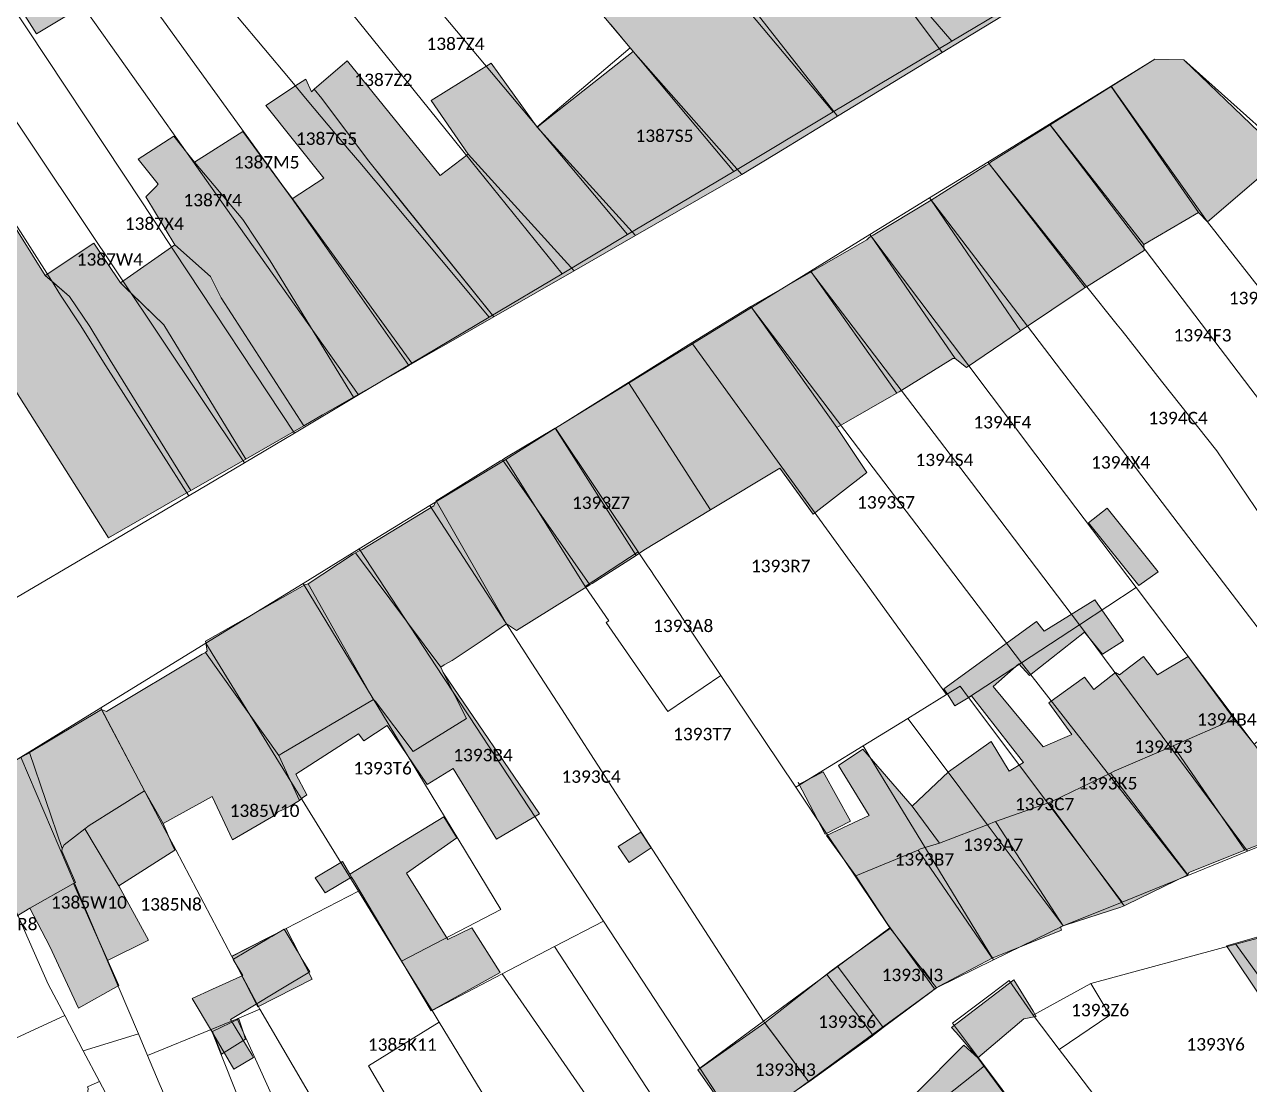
# Model space of a CAD drawing. Header units: metres. Extents: x 113120 to 240396, y 120329 to 242116.
# Drawn here: x 116539.4 to 116618.3, y 121769 to 121837.3 of the extents above; entities that cross this region are included whole.
import ezdxf

# ---------------------------------------------------------------- set-up
doc = ezdxf.new("R2010")
doc.units = ezdxf.units.M
doc.header["$LTSCALE"] = 3
for name, color, linetype, lineweight in [('Bpn_CaPa', 78, 'Continuous', 0), ('Bpn_ReBu', 4, 'Continuous', 0), ('Bpt_CaNu', 7, 'Continuous', 0), ('Hachure bâtiment', 11, 'Continuous', 0)]:
    doc.layers.add(name, color=color, linetype=linetype, lineweight=lineweight)
doc.styles.add('Legend', font='')
doc.styles.get('Legend').set_extended_font_data('Calibri')

msp = doc.modelspace()

# ---------------------------------------------------------------- hatches: boundary and pattern name
at = {"layer": 'Hachure bâtiment'}
h = msp.add_hatch(color=256, dxfattribs=at)
h.dxf.hatch_style = 1
h.paths.add_polyline_path([(116572.573, 121847.957), (116575.656, 121844.306), (116577.273, 121842.392), (116578.153, 121843.136), (116579.13, 121843.962), (116574.431, 121849.525)], flags=16)
h.paths.add_polyline_path([(116588.35, 121829.275), (116585.619, 121827.612), (116578.608, 121835.532), (116577.161, 121837.302), (116576.297, 121838.36), (116575.599, 121839.215), (116574.747, 121840.257), (116574.315, 121840.786), (116572.4, 121843.131), (116561.106, 121856.954), (116561.616, 121857.423), (116563.283, 121858.958), (116564.563, 121860.448), (116564.888, 121860.826), (116566.172, 121862.321), (116569.988, 121857.163), (116573.491, 121852.755), (116575.017, 121851.42), (116576.325, 121850.047), (116579.528, 121846.684), (116580.787, 121845.362), (116580.932, 121845.21), (116582.671, 121842.996), (116591.779, 121831.364), (116590.451, 121830.555)])
h = msp.add_hatch(color=256, dxfattribs=at)
h.dxf.hatch_style = 1
h.paths.add_polyline_path([(116589.233, 121847.935), (116598.532, 121835.478), (116591.779, 121831.364), (116582.671, 121842.996), (116580.932, 121845.21), (116580.502, 121845.662), (116575.017, 121851.42), (116573.854, 121852.437), (116573.491, 121852.755), (116573.547, 121852.799), (116580.282, 121857.971), (116581.83, 121857.443), (116582.038, 121857.574), (116583.432, 121858.448), (116584.959, 121856.378), (116590.872, 121848.361)])
h.paths.add_polyline_path([(116572.573, 121847.957), (116575.656, 121844.306), (116577.273, 121842.392), (116578.153, 121843.136), (116579.13, 121843.962), (116574.431, 121849.525)], flags=16)
h = msp.add_hatch(color=256, dxfattribs=at)
h.dxf.hatch_style = 1
h.paths.add_polyline_path([(116600.705, 121848.818), (116601.545, 121849.318), (116607.17, 121843.102), (116607.173, 121840.741), (116599.803, 121836.252), (116598.532, 121835.478), (116598.53, 121835.482), (116589.572, 121847.482), (116589.456, 121847.636), (116589.233, 121847.935), (116590.872, 121848.361), (116597.713, 121852.99)])
h = msp.add_hatch(color=256, dxfattribs=at)
h.dxf.hatch_style = 1
h.paths.add_polyline_path([(116542.089, 121841.695), (116543.916, 121838.968), (116540.149, 121836.673), (116538.304, 121839.612), (116540.143, 121840.721)])
h = msp.add_hatch(color=256, dxfattribs=at)
h.dxf.hatch_style = 1
h.paths.add_polyline_path([(116531.754, 121835.007), (116533.728, 121832.238), (116536.39, 121827.992), (116540.713, 121821.096), (116541.26, 121820.623), (116542.27, 121819.75), (116543.59, 121817.811), (116544.898, 121815.655), (116550.101, 121807.246), (116550.103, 121807.243), (116544.794, 121804.198), (116526.999, 121832.325)])
h = msp.add_hatch(color=256, dxfattribs=at)
h.dxf.hatch_style = 1
h.paths.add_polyline_path([(116585.619, 121827.612), (116578.768, 121823.683), (116572.416, 121830.672), (116578.608, 121835.532)])
h = msp.add_hatch(color=256, dxfattribs=at)
h.dxf.hatch_style = 1
h.paths.add_polyline_path([(116614.108, 121834.999), (116620.574, 121828.801), (116615.629, 121824.571), (116615.055, 121825.157), (116609.438, 121833.286), (116612.252, 121835.047)])
h = msp.add_hatch(color=256, dxfattribs=at)
h.dxf.hatch_style = 1
h.paths.add_polyline_path([(116560.188, 121834.928), (116566.163, 121827.55), (116567.975, 121828.932), (116574.803, 121821.409), (116572.299, 121819.973), (116569.639, 121818.447), (116563.776, 121825.73), (116561.489, 121828.571), (116558.996, 121831.914), (116558.544, 121832.52), (116558.056, 121833.103), (116560.185, 121834.932)])
h = msp.add_hatch(color=256, dxfattribs=at)
h.dxf.hatch_style = 1
h.paths.add_polyline_path([(116574.803, 121821.409), (116567.975, 121828.932), (116565.588, 121832.381), (116569.45, 121834.783), (116572.416, 121830.672), (116578.767, 121823.682)])
h = msp.add_hatch(color=256, dxfattribs=at)
h.dxf.hatch_style = 1
h.paths.add_polyline_path([(116565.413, 121816.023), (116564.148, 121815.298), (116556.638, 121826.034), (116558.673, 121827.374), (116554.924, 121832.06), (116557.044, 121833.46), (116557.504, 121833.763), (116557.869, 121832.943), (116558.056, 121833.103), (116558.544, 121832.52), (116561.161, 121829.011), (116561.489, 121828.571), (116569.639, 121818.447), (116567.018, 121816.944)])
h = msp.add_hatch(color=256, dxfattribs=at)
h.dxf.hatch_style = 1
h.paths.add_polyline_path([(116615.055, 121825.157), (116611.541, 121823.1), (116605.489, 121830.814), (116609.438, 121833.286)])
h = msp.add_hatch(color=256, dxfattribs=at)
h.dxf.hatch_style = 1
h.paths.add_polyline_path([(116564.148, 121815.298), (116563.756, 121815.073), (116560.579, 121813.251), (116555.205, 121822.04), (116553.459, 121824.718), (116550.333, 121828.409), (116553.456, 121830.392), (116556.638, 121826.034)])
h = msp.add_hatch(color=256, dxfattribs=at)
h.dxf.hatch_style = 1
h.paths.add_polyline_path([(116611.541, 121823.1), (116611.563, 121822.715), (116608.005, 121820.474), (116607.756, 121820.33), (116601.561, 121828.294), (116601.656, 121828.416), (116605.489, 121830.814)])
h = msp.add_hatch(color=256, dxfattribs=at)
h.dxf.hatch_style = 1
h.paths.add_polyline_path([(116557.382, 121811.418), (116552.045, 121819.655), (116551.359, 121821.036), (116549.066, 121823.071), (116547.198, 121826.172), (116547.775, 121826.761), (116547.833, 121826.821), (116547.997, 121826.988), (116546.694, 121828.599), (116548.996, 121830.077), (116549.907, 121828.94), (116550.333, 121828.409), (116553.459, 121824.718), (116555.205, 121822.04), (116560.579, 121813.251), (116559.574, 121812.674), (116558.591, 121812.111)])
h = msp.add_hatch(color=256, dxfattribs=at)
h.dxf.hatch_style = 1
h.paths.add_polyline_path([(116607.756, 121820.33), (116607.631, 121820.246), (116603.593, 121817.543), (116597.815, 121825.968), (116601.352, 121828.194), (116601.561, 121828.294)])
h = msp.add_hatch(color=256, dxfattribs=at)
h.dxf.hatch_style = 1
h.paths.add_polyline_path([(116603.593, 121817.543), (116600.097, 121815.179), (116599.369, 121815.756), (116593.947, 121823.629), (116594.076, 121823.707), (116597.815, 121825.968)])
h = msp.add_hatch(color=256, dxfattribs=at)
h.dxf.hatch_style = 1
h.paths.add_polyline_path([(116553.644, 121809.273), (116550.103, 121807.243), (116544.898, 121815.655), (116543.59, 121817.811), (116542.27, 121819.75), (116540.713, 121821.096), (116543.852, 121823.196), (116545.574, 121820.623), (116545.849, 121820.357), (116548.368, 121817.912)])
h = msp.add_hatch(color=256, dxfattribs=at)
h.dxf.hatch_style = 1
h.paths.add_polyline_path([(116599.369, 121815.756), (116599.215, 121815.747), (116595.757, 121813.608), (116595.611, 121813.52), (116590.092, 121821.333), (116593.682, 121823.393), (116593.8, 121823.526), (116593.947, 121823.629)])
h = msp.add_hatch(color=256, dxfattribs=at)
h.dxf.hatch_style = 1
h.paths.add_polyline_path([(116549.066, 121823.071), (116551.359, 121821.036), (116552.045, 121819.655), (116557.382, 121811.418), (116553.644, 121809.273), (116548.368, 121817.912), (116545.574, 121820.623)])
h = msp.add_hatch(color=256, dxfattribs=at)
h.dxf.hatch_style = 1
h.paths.add_polyline_path([(116595.611, 121813.52), (116595.414, 121813.406), (116595.263, 121813.32), (116592.343, 121811.643), (116591.745, 121811.299), (116586.202, 121819.1), (116590.092, 121821.333)])
h = msp.add_hatch(color=256, dxfattribs=at)
h.dxf.hatch_style = 1
h.paths.add_polyline_path([(116591.745, 121811.299), (116593.686, 121808.395), (116590.208, 121805.722), (116588.069, 121808.693), (116583.602, 121806.007), (116578.312, 121814.208), (116582.172, 121816.628), (116586.202, 121819.1)])
h = msp.add_hatch(color=256, dxfattribs=at)
h.dxf.hatch_style = 1
h.paths.add_polyline_path([(116583.602, 121806.007), (116579.295, 121803.397), (116578.817, 121803.053), (116573.595, 121811.266), (116573.894, 121811.438), (116578.312, 121814.208)])
h = msp.add_hatch(color=256, dxfattribs=at)
h.dxf.hatch_style = 1
h.paths.add_polyline_path([(116578.817, 121803.053), (116575.969, 121801.255), (116575.823, 121801.163), (116570.193, 121809.229), (116570.347, 121809.323), (116573.595, 121811.266)])
h = msp.add_hatch(color=256, dxfattribs=at)
h.dxf.hatch_style = 1
h.paths.add_polyline_path([(116575.823, 121801.163), (116575.65, 121801.055), (116571.094, 121798.212), (116570.452, 121798.639), (116565.906, 121806.575), (116570.065, 121809.15), (116570.193, 121809.229)])
h = msp.add_hatch(color=256, dxfattribs=at)
h.dxf.hatch_style = 1
h.paths.add_polyline_path([(116570.452, 121798.639), (116569.017, 121797.668), (116566.956, 121796.275), (116566.43, 121796.013), (116566.208, 121795.845), (116560.706, 121803.224), (116560.874, 121803.308), (116561.141, 121803.441), (116565.77, 121806.257), (116565.906, 121806.575)])
h = msp.add_hatch(color=256, dxfattribs=at)
h.dxf.hatch_style = 1
h.paths.add_polyline_path([(116612.45, 121802.001), (116611.217, 121801.118), (116607.958, 121805.151), (116609.167, 121806.101)])
h = msp.add_hatch(color=256, dxfattribs=at)
h.dxf.hatch_style = 1
h.paths.add_polyline_path([(116566.208, 121795.845), (116566.374, 121795.514), (116567.864, 121792.538), (116564.432, 121790.409), (116561.995, 121793.652), (116561.884, 121793.781), (116561.747, 121793.987), (116557.668, 121801.221), (116560.564, 121803.145), (116560.706, 121803.224)])
h = msp.add_hatch(color=256, dxfattribs=at)
h.dxf.hatch_style = 1
h.paths.add_polyline_path([(116561.747, 121793.987), (116561.884, 121793.781), (116555.969, 121790.293), (116555.763, 121790.17), (116551.045, 121796.809), (116551.162, 121796.918), (116551.05, 121797.53), (116557.445, 121801.152), (116557.668, 121801.221)])
h = msp.add_hatch(color=256, dxfattribs=at)
h.dxf.hatch_style = 1
h.paths.add_polyline_path([(116610.217, 121797.551), (116608.867, 121796.684), (116607.717, 121798.118), (116604.168, 121795.309), (116603.467, 121796.068), (116601.817, 121794.618), (116605.05, 121790.718), (116606.9, 121791.518), (116605.418, 121793.566), (116607.717, 121795.201), (116608.317, 121794.418), (116609.713, 121795.522), (116609.967, 121795.351), (116611.517, 121796.551), (116612.417, 121795.368), (116614.4, 121796.551), (116617.356, 121792.504), (116613.421, 121790.794), (116609.63, 121789.147), (116609.384, 121789.031), (116605.645, 121787.227), (116605.394, 121787.112), (116601.969, 121785.904), (116601.809, 121785.84), (116601.598, 121785.76), (116598.353, 121784.52), (116596.6, 121786.901), (116598.95, 121789.118), (116601.7, 121791.068), (116602.85, 121789.151), (116603.767, 121789.701), (116600.417, 121794.001), (116599.35, 121793.368), (116598.871, 121794.121), (116598.65, 121794.468), (116602.57, 121797.314), (116604.617, 121798.801), (116605.117, 121798.168), (116608.367, 121800.201)])
h = msp.add_hatch(color=256, dxfattribs=at)
h.dxf.hatch_style = 1
h.paths.add_polyline_path([(116555.763, 121790.17), (116557.102, 121787.251), (116556.499, 121786.903), (116555.694, 121786.508), (116555.549, 121786.345), (116552.784, 121784.718), (116551.479, 121787.509), (116548.321, 121785.777), (116547.95, 121786.425), (116547.12, 121787.873), (116544.349, 121793.126), (116544.666, 121792.99), (116550.839, 121796.687), (116551.045, 121796.809)])
h = msp.add_hatch(color=256, dxfattribs=at)
h.dxf.hatch_style = 1
h.paths.add_polyline_path([(116572.567, 121786.401), (116569.8, 121784.768), (116567, 121789.318), (116565.341, 121788.294), (116562.75, 121792.101), (116561.25, 121791.101), (116560.917, 121791.551), (116556.867, 121788.968), (116557.567, 121787.618), (116557.297, 121787.438), (116557.102, 121787.251), (116555.763, 121790.17), (116555.969, 121790.293), (116561.884, 121793.781), (116561.995, 121793.652), (116564.432, 121790.409), (116567.864, 121792.538), (116566.374, 121795.514)])
h = msp.add_hatch(color=256, dxfattribs=at)
h.dxf.hatch_style = 1
h.paths.add_polyline_path([(116547.12, 121787.873), (116543.538, 121785.658), (116543.262, 121785.436), (116541.926, 121784.397), (116541.814, 121784.164), (116539.703, 121790.345), (116544.349, 121793.126)])
h = msp.add_hatch(color=256, dxfattribs=at)
h.dxf.hatch_style = 1
h.paths.add_polyline_path([(116618.655, 121790.892), (116622.214, 121786.182), (116622.476, 121785.746), (116618.053, 121784.063), (116613.421, 121790.794), (116617.356, 121792.504)])
h = msp.add_hatch(color=256, dxfattribs=at)
h.dxf.hatch_style = 1
h.paths.add_polyline_path([(116618.053, 121784.063), (116614.428, 121782.619), (116614.36, 121782.46), (116609.384, 121789.031), (116609.63, 121789.147), (116613.421, 121790.794)])
h = msp.add_hatch(color=256, dxfattribs=at)
h.dxf.hatch_style = 1
h.paths.add_polyline_path([(116541.814, 121784.164), (116541.778, 121784.011), (116542.667, 121781.975), (116542.533, 121781.9), (116539.722, 121780.315), (116538.837, 121779.776), (116535.581, 121787.579), (116535.827, 121788.155), (116539.494, 121790.22), (116539.703, 121790.345)])
h = msp.add_hatch(color=256, dxfattribs=at)
h.dxf.hatch_style = 1
h.paths.add_polyline_path([(116596.6, 121786.901), (116598.353, 121784.52), (116597.126, 121784.146), (116596.988, 121784.061), (116592.968, 121782.396), (116591.082, 121785.015), (116593.825, 121786.298), (116591.856, 121789.51), (116593.427, 121790.577)])
h = msp.add_hatch(color=256, dxfattribs=at)
h.dxf.hatch_style = 1
h.paths.add_polyline_path([(116592.617, 121785.918), (116591, 121785.094), (116589.252, 121788.411), (116589.317, 121788.318), (116590.867, 121789.118)])
h = msp.add_hatch(color=256, dxfattribs=at)
h.dxf.hatch_style = 1
h.paths.add_polyline_path([(116614.36, 121782.46), (116610.439, 121780.55), (116610.265, 121780.465), (116605.394, 121787.112), (116605.645, 121787.227), (116609.384, 121789.031)])
h = msp.add_hatch(color=256, dxfattribs=at)
h.dxf.hatch_style = 1
h.paths.add_polyline_path([(116547.95, 121786.425), (116548.321, 121785.777), (116548.87, 121784.469), (116549.067, 121784.051), (116545.467, 121781.751), (116543.262, 121785.436), (116543.538, 121785.658), (116547.12, 121787.873)])
h = msp.add_hatch(color=256, dxfattribs=at)
h.dxf.hatch_style = 1
h.paths.add_polyline_path([(116610.265, 121780.465), (116610.053, 121780.395), (116606.473, 121779.22), (116606.33, 121779.173), (116602.054, 121785.777), (116601.969, 121785.904), (116605.394, 121787.112)])
h = msp.add_hatch(color=256, dxfattribs=at)
h.dxf.hatch_style = 1
h.paths.add_polyline_path([(116567.25, 121784.851), (116564, 121782.568), (116566.667, 121778.301), (116568.217, 121779.051), (116570.05, 121776.168), (116565.6, 121773.701), (116560.582, 121782.125), (116560.467, 121782.318), (116560.352, 121782.502), (116566.417, 121786.201)])
h = msp.add_hatch(color=256, dxfattribs=at)
h.dxf.hatch_style = 1
h.paths.add_polyline_path([(116543.262, 121785.436), (116545.467, 121781.751), (116547.368, 121778.264), (116544.738, 121776.945), (116542.533, 121781.9), (116542.667, 121781.975), (116541.778, 121784.011), (116541.814, 121784.164), (116541.926, 121784.397)])
h = msp.add_hatch(color=256, dxfattribs=at)
h.dxf.hatch_style = 1
h.paths.add_polyline_path([(116602.054, 121785.777), (116606.33, 121779.173), (116606.161, 121779.118), (116606.22, 121778.902), (116601.766, 121777.101), (116596.988, 121784.061), (116597.126, 121784.146), (116598.353, 121784.52), (116601.598, 121785.76), (116601.809, 121785.84), (116601.969, 121785.904)])
h = msp.add_hatch(color=256, dxfattribs=at)
h.dxf.hatch_style = 1
h.paths.add_polyline_path([(116579.767, 121784.201), (116578.35, 121783.268), (116577.65, 121784.301), (116579.1, 121785.218)])
h = msp.add_hatch(color=256, dxfattribs=at)
h.dxf.hatch_style = 1
h.paths.add_polyline_path([(116601.766, 121777.101), (116598.347, 121775.286), (116598.195, 121775.206), (116598.049, 121775.12), (116595.206, 121779.026), (116595.04, 121779.268), (116592.968, 121782.396), (116596.988, 121784.061)])
h = msp.add_hatch(color=256, dxfattribs=at)
h.dxf.hatch_style = 1
h.paths.add_polyline_path([(116560.352, 121782.502), (116560.467, 121782.318), (116558.767, 121781.301), (116558.108, 121782.285), (116559.867, 121783.318)])
h = msp.add_hatch(color=256, dxfattribs=at)
h.dxf.hatch_style = 1
h.paths.add_polyline_path([(116545.458, 121775.327), (116542.85, 121773.868), (116541.017, 121777.851), (116539.722, 121780.315), (116542.533, 121781.9)])
h = msp.add_hatch(color=256, dxfattribs=at)
h.dxf.hatch_style = 1
h.paths.add_polyline_path([(116551.425, 121772.408), (116550.185, 121774.503), (116551.496, 121775.099), (116553.447, 121775.986), (116552.831, 121777.013), (116552.858, 121777.029), (116554.434, 121777.974), (116555.127, 121778.39), (116555.314, 121778.502), (116556.106, 121778.977), (116556.946, 121777.576), (116557.217, 121777.124), (116557.765, 121776.21), (116556.013, 121775.159), (116554.49, 121774.246), (116554.421, 121774.205), (116552.664, 121773.151), (116554.051, 121770.837), (116554.132, 121770.699), (116552.88, 121769.949)])
h = msp.add_hatch(color=256, dxfattribs=at)
h.dxf.hatch_style = 1
h.paths.add_polyline_path([(116557.917, 121775.751), (116554.417, 121773.951), (116552.75, 121777.218), (116556.25, 121779.018)])
h = msp.add_hatch(color=256, dxfattribs=at)
h.dxf.hatch_style = 1
h.paths.add_polyline_path([(116598.049, 121775.12), (116597.911, 121775.002), (116594.726, 121772.635), (116591.786, 121776.588), (116595.206, 121779.026)])
h = msp.add_hatch(color=256, dxfattribs=at)
h.dxf.hatch_style = 1
h.paths.add_polyline_path([(116632.772, 121757.809), (116623.34, 121769.505), (116619.287, 121774.258), (116616.855, 121777.885), (116622.573, 121779.522), (116636.965, 121760.913), (116636.97, 121760.907)])
h.paths.add_polyline_path([(116617.417, 121764.168), (116615.567, 121762.801), (116613.259, 121765.843), (116615.317, 121767.184)], flags=16)
h = msp.add_hatch(color=256, dxfattribs=at)
h.dxf.hatch_style = 1
h.paths.add_polyline_path([(116594.726, 121772.635), (116593.945, 121772.015), (116590.086, 121769.243), (116589.928, 121769.129), (116587.095, 121772.938), (116591.385, 121776.276), (116591.786, 121776.588)])
h = msp.add_hatch(color=256, dxfattribs=at)
h.dxf.hatch_style = 1
h.paths.add_polyline_path([(116599.427, 121772.299), (116599.141, 121772.629), (116603.155, 121775.701), (116604.389, 121773.689), (116604.6, 121773.346), (116603.795, 121773.183), (116600.842, 121770.67)])
h = msp.add_hatch(color=256, dxfattribs=at)
h.dxf.hatch_style = 1
h.paths.add_polyline_path([(116553.493, 121772.283), (116553.617, 121771.868), (116552.067, 121770.918), (116551.5, 121772.367), (116553.183, 121773.185)], flags=17)
h = msp.add_hatch(color=256, dxfattribs=at)
h.dxf.hatch_style = 1
h.paths.add_polyline_path([(116589.928, 121769.129), (116589.745, 121768.997), (116585.451, 121766.029), (116585.441, 121766.022), (116585.375, 121766.192), (116582.788, 121769.908), (116587.095, 121772.938)])
h = msp.add_hatch(color=256, dxfattribs=at)
h.dxf.hatch_style = 1
h.paths.add_polyline_path([(116600.842, 121770.67), (116604.525, 121765.649), (116600.755, 121762.959), (116597.408, 121767.117), (116596.819, 121768.348), (116599.924, 121771.487)])

# ---------------------------------------------------------------- linework, layer by layer
at = {"layer": 'Bpn_CaPa'}
for points in [[(116581.632, 121856.542), (116589.475, 121863.141), (116598.053, 121853.042), (116607.05, 121842.467), (116606.667, 121840.7), (116599.154, 121836.212), (116589.378, 121847.554), (116581.632, 121856.542)], [(116585.1, 121827.817), (116578.418, 121835.775), (116574.543, 121840.388), (116570.507, 121845.195), (116562.18, 121855.11), (116560.579, 121857.017), (116566.25, 121861.767), (116570.269, 121856.975), (116573.707, 121852.875), (116576.231, 121849.866), (116581.383, 121843.721), (116582.931, 121841.875), (116591.509, 121831.645), (116585.1, 121827.817)], [(116581.632, 121856.542), (116589.378, 121847.554), (116599.154, 121836.212), (116591.509, 121831.645), (116582.931, 121841.875), (116581.383, 121843.721), (116576.231, 121849.866), (116573.707, 121852.875), (116580.648, 121857.684), (116581.632, 121856.542)], [(116578.418, 121835.775), (116572.429, 121830.679), (116569.032, 121834.729), (116557.082, 121848.976), (116555.83, 121850.469), (116562.18, 121855.11), (116570.507, 121845.195), (116574.543, 121840.388), (116578.418, 121835.775)], [(116578.252, 121823.737), (116574.029, 121821.22), (116568.179, 121828.478), (116565.495, 121831.808), (116553.132, 121847.121), (116552.326, 121848.146), (116555.83, 121850.469), (116557.082, 121848.976), (116569.032, 121834.729), (116572.429, 121830.679), (116578.252, 121823.737)], [(116547.253, 121844.782), (116552.326, 121848.146), (116553.132, 121847.121), (116565.495, 121831.808), (116568.179, 121828.478), (116574.029, 121821.22), (116569.325, 121818.417), (116560.984, 121828.381), (116560.315, 121829.18), (116557.608, 121832.413), (116556.494, 121833.744), (116551.409, 121839.818), (116547.253, 121844.782)], [(116547.253, 121844.782), (116551.409, 121839.818), (116556.494, 121833.744), (116557.608, 121832.413), (116560.315, 121829.18), (116560.984, 121828.381), (116569.325, 121818.417), (116564.342, 121815.448), (116556.709, 121825.966), (116555.975, 121826.978), (116548.327, 121837.524), (116544.424, 121842.906), (116547.253, 121844.782)], [(116560.911, 121813.401), (116552.726, 121824.946), (116547.877, 121831.787), (116541.411, 121840.908), (116544.424, 121842.906), (116548.327, 121837.524), (116555.975, 121826.978), (116556.709, 121825.966), (116564.342, 121815.448), (116560.911, 121813.401)], [(116560.911, 121813.401), (116556.779, 121810.941), (116549.028, 121822.677), (116546.973, 121825.788), (116538.333, 121838.867), (116540.003, 121839.974), (116541.411, 121840.908), (116547.877, 121831.787), (116552.726, 121824.946), (116560.911, 121813.401)], [(116556.779, 121810.941), (116553.567, 121809.027), (116548.052, 121817.266), (116545.668, 121820.827), (116534.907, 121836.902), (116536.219, 121837.655), (116538.333, 121838.867), (116546.973, 121825.788), (116549.028, 121822.677), (116556.779, 121810.941)], [(116553.567, 121809.027), (116549.973, 121806.906), (116544.623, 121815.285), (116542.966, 121817.914), (116541.707, 121819.835), (116541.111, 121820.787), (116531.917, 121835.187), (116534.907, 121836.902), (116545.668, 121820.827), (116548.052, 121817.266), (116553.567, 121809.027)], [(116578.252, 121823.737), (116572.429, 121830.679), (116578.418, 121835.775), (116585.1, 121827.817), (116578.252, 121823.737)], [(116515.593, 121825.825), (116519.496, 121828.063), (116520.315, 121828.533), (116527.147, 121832.451), (116531.917, 121835.187), (116541.111, 121820.787), (116541.707, 121819.835), (116542.966, 121817.914), (116544.623, 121815.285), (116549.973, 121806.906), (116545.281, 121804.135), (116537.383, 121799.48), (116531.448, 121806.655), (116530.628, 121807.647), (116515.593, 121825.825)], [(116635.617, 121815.8), (116629.136, 121808.684), (116628.576, 121808.069), (116625.844, 121811.551), (116622.025, 121816.419), (116615.629, 121824.57), (116609.424, 121833.306), (116612.252, 121835.046), (116614.108, 121834.998), (116624.209, 121825.982), (116627.318, 121823.208), (116635.617, 121815.8)], [(116605.451, 121830.862), (116609.424, 121833.306), (116615.629, 121824.57), (116622.025, 121816.419), (116625.844, 121811.551), (116628.576, 121808.069), (116625.433, 121804.619), (116618.438, 121813.807), (116611.625, 121822.753), (116605.451, 121830.862)], [(116605.451, 121830.862), (116611.625, 121822.753), (116618.438, 121813.807), (116625.433, 121804.619), (116622.167, 121801.033), (116616.25, 121809.8), (116612.681, 121814.294), (116610.13, 121817.542), (116609.807, 121817.913), (116607.853, 121820.374), (116601.47, 121828.412), (116605.451, 121830.862)], [(116625.258, 121797.334), (116625.933, 121796.527), (116622.781, 121794.086), (116622.397, 121793.788), (116614.788, 121803.753), (116608.991, 121811.345), (116606.228, 121814.964), (116604.032, 121817.839), (116597.721, 121826.105), (116601.47, 121828.412), (116607.853, 121820.374), (116609.807, 121817.913), (116610.13, 121817.542), (116612.681, 121814.294), (116616.25, 121809.8), (116622.167, 121801.033), (116625.258, 121797.334)], [(116597.721, 121826.105), (116604.032, 121817.839), (116606.228, 121814.964), (116608.991, 121811.345), (116614.788, 121803.753), (116622.397, 121793.788), (116618.653, 121790.889), (116617.415, 121792.529), (116611.039, 121800.981), (116606.016, 121807.639), (116600.251, 121815.282), (116593.873, 121823.737), (116597.721, 121826.105)], [(116607.384, 121798.582), (116600.417, 121807.75), (116590.054, 121821.387), (116593.873, 121823.737), (116600.251, 121815.282), (116606.016, 121807.639), (116611.039, 121800.981), (116607.384, 121798.582)], [(116603.647, 121796.131), (116596.896, 121805.019), (116594.094, 121808.707), (116586.243, 121819.042), (116590.054, 121821.387), (116600.417, 121807.75), (116607.384, 121798.582), (116603.647, 121796.131)], [(116603.647, 121796.131), (116600.241, 121793.896), (116599.695, 121794.625), (116598.816, 121794.085), (116593.261, 121801.763), (116592.601, 121802.675), (116582.448, 121816.707), (116586.243, 121819.042), (116594.094, 121808.707), (116596.896, 121805.019), (116603.647, 121796.131)], [(116596.321, 121792.555), (116593.435, 121790.784), (116591.276, 121789.46), (116589.091, 121788.119), (116586.03, 121792.692), (116584.271, 121795.319), (116583.05, 121797.142), (116580.392, 121801.114), (116580.302, 121801.247), (116579.979, 121801.729), (116579.746, 121802.078), (116579.54, 121802.386), (116578.938, 121803.285), (116573.598, 121811.262), (116582.448, 121816.707), (116592.601, 121802.675), (116593.261, 121801.763), (116598.816, 121794.085), (116596.321, 121792.555)], [(116573.598, 121811.262), (116578.938, 121803.285), (116575.527, 121801.062), (116570.404, 121809.237), (116573.598, 121811.262)], [(116565.505, 121806.282), (116570.404, 121809.237), (116575.527, 121801.062), (116577.038, 121798.836), (116576.881, 121798.734), (116580.844, 121793.001), (116584.271, 121795.319), (116586.03, 121792.692), (116589.091, 121788.119), (116589.786, 121787.08), (116591.087, 121785.137), (116595.167, 121779.042), (116591.097, 121776.037), (116587.026, 121773.031), (116576.101, 121789.911), (116573.987, 121793.177), (116572.085, 121796.116), (116570.834, 121798.049), (116565.505, 121806.282)], [(116565.505, 121806.282), (116570.834, 121798.049), (116572.085, 121796.116), (116573.987, 121793.177), (116576.101, 121789.911), (116587.026, 121773.031), (116582.921, 121770.001), (116576.697, 121779.489), (116570.144, 121789.479), (116568.059, 121792.658), (116566.355, 121795.254), (116560.957, 121803.484), (116565.505, 121806.282)], [(116563.688, 121776.905), (116570.092, 121780.245), (116562.455, 121792.821), (116561.848, 121793.82), (116557.333, 121801.254), (116560.957, 121803.484), (116566.355, 121795.254), (116568.059, 121792.658), (116570.144, 121789.479), (116576.697, 121779.489), (116573.546, 121777.845), (116570.169, 121776.084), (116565.647, 121773.726), (116563.688, 121776.905)], [(116575.527, 121801.062), (116578.938, 121803.285), (116579.54, 121802.386), (116579.746, 121802.078), (116579.979, 121801.729), (116580.302, 121801.247), (116580.392, 121801.114), (116583.05, 121797.142), (116584.271, 121795.319), (116580.844, 121793.001), (116576.881, 121798.734), (116577.038, 121798.836), (116575.527, 121801.062)], [(116563.688, 121776.905), (116560.911, 121781.414), (116555.585, 121790.062), (116551.066, 121797.398), (116557.333, 121801.254), (116561.848, 121793.82), (116562.455, 121792.821), (116570.092, 121780.245), (116563.688, 121776.905)], [(116607.384, 121798.582), (116611.039, 121800.981), (116617.415, 121792.529), (116618.653, 121790.889), (116622.536, 121785.741), (116618.213, 121783.989), (116613.265, 121790.656), (116607.384, 121798.582)], [(116603.647, 121796.131), (116607.384, 121798.582), (116613.265, 121790.656), (116618.213, 121783.989), (116614.379, 121782.435), (116609.329, 121788.88), (116603.647, 121796.131)], [(116544.294, 121793.231), (116551.066, 121797.398), (116555.585, 121790.062), (116560.911, 121781.414), (116556.25, 121779.017), (116552.743, 121777.213), (116549.122, 121784.085), (116548.28, 121785.678), (116544.294, 121793.231)], [(116600.241, 121793.896), (116603.647, 121796.131), (116609.329, 121788.88), (116614.379, 121782.435), (116610.132, 121780.713), (116605.352, 121787.085), (116600.241, 121793.896)], [(116596.321, 121792.555), (116598.816, 121794.085), (116599.695, 121794.625), (116600.241, 121793.896), (116605.352, 121787.085), (116610.132, 121780.713), (116606.33, 121779.172), (116601.442, 121785.709), (116598.917, 121789.083), (116596.321, 121792.555)], [(116553.076, 121773.193), (116551.403, 121772.505), (116547.311, 121770.82), (116546.717, 121772.217), (116545.408, 121775.299), (116542.59, 121781.931), (116539.138, 121790.058), (116544.294, 121793.231), (116548.28, 121785.678), (116549.122, 121784.085), (116552.743, 121777.213), (116554.55, 121773.8), (116553.076, 121773.193)], [(116596.321, 121792.555), (116598.917, 121789.083), (116601.442, 121785.709), (116606.33, 121779.172), (116601.844, 121776.986), (116597.461, 121784.178), (116595.504, 121787.389), (116594.085, 121789.717), (116593.435, 121790.784), (116596.321, 121792.555)], [(116601.844, 121776.986), (116598.167, 121775.194), (116595.167, 121779.042), (116591.087, 121785.137), (116589.786, 121787.08), (116589.091, 121788.119), (116591.276, 121789.46), (116593.435, 121790.784), (116594.085, 121789.717), (116595.504, 121787.389), (116597.461, 121784.178), (116601.844, 121776.986)], [(116543.165, 121771.13), (116541.967, 121773.396), (116540.9, 121775.415), (116539.375, 121778.87), (116538.939, 121779.873), (116535.441, 121787.784), (116539.138, 121790.058), (116542.59, 121781.931), (116545.408, 121775.299), (116546.717, 121772.217), (116543.165, 121771.13)], [(116541.967, 121773.396), (116536.836, 121771.037), (116530.779, 121784.914), (116535.441, 121787.784), (116538.939, 121779.873), (116539.375, 121778.87), (116540.9, 121775.415), (116541.967, 121773.396)], [(116566.105, 121772.961), (116561.555, 121770.149), (116566.55, 121761.65), (116570.276, 121757.583), (116570.222, 121757.215), (116568.386, 121747.67), (116562.174, 121748.892), (116563.626, 121758.099), (116558.183, 121767.601), (116554.55, 121773.8), (116552.743, 121777.213), (116556.25, 121779.017), (116560.911, 121781.414), (116563.688, 121776.905), (116565.647, 121773.726), (116566.105, 121772.961)], [(116585.565, 121765.971), (116589.13, 121760.511), (116593.4, 121754.017), (116594.722, 121752.01), (116595.749, 121751.808), (116594.159, 121742.599), (116588.817, 121743.65), (116590.625, 121751.646), (116585.919, 121758.866), (116584.07, 121761.702), (116573.546, 121777.845), (116576.697, 121779.489), (116582.921, 121770.001), (116585.565, 121765.971)], [(116594.039, 121772.173), (116591.097, 121776.037), (116595.167, 121779.042), (116598.167, 121775.194), (116594.039, 121772.173)], [(116632.245, 121757.573), (116624.035, 121768.909), (116620.975, 121773.134), (116617.455, 121777.993), (116622.35, 121779.317), (116624.892, 121775.934), (116628.026, 121771.762), (116636.435, 121760.568), (116632.245, 121757.573)], [(116570.169, 121776.084), (116573.546, 121777.845), (116584.07, 121761.702), (116585.919, 121758.866), (116590.625, 121751.646), (116588.817, 121743.65), (116584.14, 121744.57), (116585.808, 121753.45), (116581.38, 121759.858), (116570.169, 121776.084)], [(116606.08, 121771.211), (116609.35, 121773.417), (116608.117, 121775.467), (116617.455, 121777.993), (116620.975, 121773.134), (116624.035, 121768.909), (116620.649, 121766.488), (116617.558, 121764.278), (116615.317, 121767.183), (116611.295, 121764.358), (116607.207, 121769.73), (116606.08, 121771.211)], [(116566.105, 121772.961), (116565.647, 121773.726), (116570.169, 121776.084), (116581.38, 121759.858), (116585.808, 121753.45), (116584.14, 121744.57), (116579.111, 121745.56), (116580.655, 121753.587), (116578.316, 121756.379), (116575.445, 121759.857), (116575.368, 121759.95), (116574.895, 121760.523), (116571.621, 121764.488), (116570.31, 121766.045), (116566.105, 121772.961)], [(116594.039, 121772.173), (116589.911, 121769.152), (116587.026, 121773.031), (116591.097, 121776.037), (116594.039, 121772.173)], [(116618.224, 121747.55), (116616.423, 121749.949), (116613.098, 121754.381), (116612.599, 121755.045), (116611.297, 121756.78), (116609.144, 121759.65), (116605.615, 121764.353), (116604.595, 121765.711), (116603.612, 121767.021), (116601.262, 121770.154), (116599.2, 121772.9), (116602.85, 121775.65), (116604.4, 121773.417), (116606.08, 121771.211), (116607.207, 121769.73), (116611.295, 121764.358), (116613.36, 121761.644), (116614.146, 121760.611), (116622.02, 121750.264), (116618.224, 121747.55)], [(116606.08, 121771.211), (116604.4, 121773.417), (116608.117, 121775.467), (116609.35, 121773.417), (116606.08, 121771.211)], [(116544.208, 121769.155), (116544.064, 121769.089), (116543.438, 121768.802), (116543.483, 121768.699), (116543.409, 121768.138), (116543.323, 121768.144), (116543.108, 121766.675), (116544.265, 121766.458), (116543.394, 121763.064), (116543.342, 121762.861), (116541.201, 121753.019), (116537.234, 121753.8), (116539.053, 121763.705), (116539.789, 121763.561), (116539.885, 121764.051), (116538.548, 121767.116), (116537.08, 121770.478), (116536.836, 121771.037), (116541.967, 121773.396), (116543.165, 121771.13), (116544.208, 121769.155)], [(116553.076, 121773.193), (116554.55, 121773.8), (116558.183, 121767.601), (116563.626, 121758.099), (116562.174, 121748.892), (116558.53, 121749.609), (116559.891, 121758.45), (116556.397, 121765.905), (116553.076, 121773.193)], [(116555.289, 121750.247), (116556.889, 121758.743), (116554.371, 121765.06), (116553.712, 121766.714), (116551.403, 121772.505), (116553.076, 121773.193), (116556.397, 121765.905), (116559.891, 121758.45), (116558.53, 121749.609), (116555.289, 121750.247)], [(116566.105, 121772.961), (116570.31, 121766.045), (116571.621, 121764.488), (116574.895, 121760.523), (116575.368, 121759.95), (116575.445, 121759.857), (116578.316, 121756.379), (116580.655, 121753.587), (116579.111, 121745.56), (116575.412, 121746.287), (116568.386, 121747.67), (116570.222, 121757.215), (116570.276, 121757.583), (116566.55, 121761.65), (116561.555, 121770.149), (116566.105, 121772.961)], [(116585.565, 121765.971), (116582.921, 121770.001), (116587.026, 121773.031), (116589.911, 121769.152), (116585.565, 121765.971)], [(116545.421, 121752.189), (116547.179, 121762.106), (116546.639, 121762.213), (116546.663, 121762.331), (116546.987, 121763.979), (116545.996, 121765.773), (116544.208, 121769.155), (116543.165, 121771.13), (116546.717, 121772.217), (116547.311, 121770.82), (116548.067, 121769.04), (116552.033, 121759.939), (116550.271, 121751.235), (116545.421, 121752.189)], [(116555.289, 121750.247), (116550.271, 121751.235), (116552.033, 121759.939), (116548.067, 121769.04), (116547.311, 121770.82), (116551.403, 121772.505), (116553.712, 121766.714), (116554.371, 121765.06), (116556.889, 121758.743), (116555.289, 121750.247)], [(116600.991, 121762.935), (116597.942, 121767.515), (116601.262, 121770.154), (116603.612, 121767.021), (116604.595, 121765.711), (116600.991, 121762.935)], [(116546.663, 121762.331), (116543.394, 121763.064), (116544.265, 121766.458), (116543.108, 121766.675), (116543.323, 121768.144), (116543.409, 121768.138), (116543.483, 121768.699), (116543.438, 121768.802), (116544.064, 121769.089), (116544.208, 121769.155), (116545.996, 121765.773), (116546.987, 121763.979), (116546.663, 121762.331)]]:
    msp.add_lwpolyline(points, close=True, dxfattribs=at)
at = {"layer": 'Bpn_ReBu'}
for points in [[(116589.233, 121847.935), (116598.532, 121835.478), (116591.779, 121831.364), (116582.671, 121842.996), (116580.932, 121845.21), (116580.502, 121845.662), (116575.017, 121851.42), (116573.854, 121852.437), (116573.491, 121852.755), (116573.547, 121852.799), (116580.282, 121857.971), (116581.83, 121857.443), (116582.038, 121857.574), (116583.432, 121858.448), (116584.959, 121856.378), (116590.872, 121848.361), (116589.233, 121847.935)], [(116600.705, 121848.818), (116601.545, 121849.318), (116607.17, 121843.102), (116607.173, 121840.741), (116599.803, 121836.252), (116598.532, 121835.478), (116598.53, 121835.482), (116589.572, 121847.482), (116589.456, 121847.636), (116589.233, 121847.935), (116590.872, 121848.361), (116597.713, 121852.99), (116600.705, 121848.818)], [(116542.089, 121841.695), (116543.916, 121838.968), (116540.149, 121836.673), (116538.304, 121839.612), (116540.143, 121840.721), (116542.089, 121841.695)], [(116531.754, 121835.007), (116533.728, 121832.238), (116536.39, 121827.992), (116540.713, 121821.096), (116541.26, 121820.623), (116542.27, 121819.75), (116543.59, 121817.811), (116544.898, 121815.655), (116550.101, 121807.246), (116550.103, 121807.243), (116544.794, 121804.198), (116526.999, 121832.325), (116531.754, 121835.007)], [(116585.619, 121827.612), (116578.768, 121823.683), (116572.416, 121830.672), (116578.608, 121835.532), (116585.619, 121827.612)], [(116614.108, 121834.999), (116620.574, 121828.801), (116615.629, 121824.571), (116615.055, 121825.157), (116609.438, 121833.286), (116612.252, 121835.047), (116614.108, 121834.999)], [(116560.188, 121834.928), (116566.163, 121827.55), (116567.975, 121828.932), (116574.803, 121821.409), (116572.299, 121819.973), (116569.639, 121818.447), (116563.776, 121825.73), (116561.489, 121828.571), (116558.996, 121831.914), (116558.544, 121832.52), (116558.056, 121833.103), (116560.185, 121834.932), (116560.188, 121834.928)], [(116574.803, 121821.409), (116567.975, 121828.932), (116565.588, 121832.381), (116569.45, 121834.783), (116572.416, 121830.672), (116578.767, 121823.682), (116574.803, 121821.409)], [(116565.413, 121816.023), (116564.148, 121815.298), (116556.638, 121826.034), (116558.673, 121827.374), (116554.924, 121832.06), (116557.044, 121833.46), (116557.504, 121833.763), (116557.869, 121832.943), (116558.056, 121833.103), (116558.544, 121832.52), (116561.161, 121829.011), (116561.489, 121828.571), (116569.639, 121818.447), (116567.018, 121816.944), (116565.413, 121816.023)], [(116615.055, 121825.157), (116611.541, 121823.1), (116605.489, 121830.814), (116609.438, 121833.286), (116615.055, 121825.157)], [(116564.148, 121815.298), (116563.756, 121815.073), (116560.579, 121813.251), (116555.205, 121822.04), (116553.459, 121824.718), (116550.333, 121828.409), (116553.456, 121830.392), (116556.638, 121826.034), (116564.148, 121815.298)], [(116611.541, 121823.1), (116611.563, 121822.715), (116608.005, 121820.474), (116607.756, 121820.33), (116601.561, 121828.294), (116601.656, 121828.416), (116605.489, 121830.814), (116611.541, 121823.1)], [(116557.382, 121811.418), (116552.045, 121819.655), (116551.359, 121821.036), (116549.066, 121823.071), (116547.198, 121826.172), (116547.775, 121826.761), (116547.833, 121826.821), (116547.997, 121826.988), (116546.694, 121828.599), (116548.996, 121830.077), (116549.907, 121828.94), (116550.333, 121828.409), (116553.459, 121824.718), (116555.205, 121822.04), (116560.579, 121813.251), (116559.574, 121812.674), (116558.591, 121812.111), (116557.382, 121811.418)], [(116607.756, 121820.33), (116607.631, 121820.246), (116603.593, 121817.543), (116597.815, 121825.968), (116601.352, 121828.194), (116601.561, 121828.294), (116607.756, 121820.33)], [(116603.593, 121817.543), (116600.097, 121815.179), (116599.369, 121815.756), (116593.947, 121823.629), (116594.076, 121823.707), (116597.815, 121825.968), (116603.593, 121817.543)], [(116553.644, 121809.273), (116550.103, 121807.243), (116544.898, 121815.655), (116543.59, 121817.811), (116542.27, 121819.75), (116540.713, 121821.096), (116543.852, 121823.196), (116545.574, 121820.623), (116545.849, 121820.357), (116548.368, 121817.912), (116553.644, 121809.273)], [(116599.369, 121815.756), (116599.215, 121815.747), (116595.757, 121813.608), (116595.611, 121813.52), (116590.092, 121821.333), (116593.682, 121823.393), (116593.8, 121823.526), (116593.947, 121823.629), (116599.369, 121815.756)], [(116549.066, 121823.071), (116551.359, 121821.036), (116552.045, 121819.655), (116557.382, 121811.418), (116553.644, 121809.273), (116548.368, 121817.912), (116545.574, 121820.623), (116549.066, 121823.071)], [(116595.611, 121813.52), (116595.414, 121813.406), (116595.263, 121813.32), (116592.343, 121811.643), (116591.745, 121811.299), (116586.202, 121819.1), (116590.092, 121821.333), (116595.611, 121813.52)], [(116591.745, 121811.299), (116593.686, 121808.395), (116590.208, 121805.722), (116588.069, 121808.693), (116583.602, 121806.007), (116578.312, 121814.208), (116582.172, 121816.628), (116586.202, 121819.1), (116591.745, 121811.299)], [(116583.602, 121806.007), (116579.295, 121803.397), (116578.817, 121803.053), (116573.595, 121811.266), (116573.894, 121811.438), (116578.312, 121814.208), (116583.602, 121806.007)], [(116578.817, 121803.053), (116575.969, 121801.255), (116575.823, 121801.163), (116570.193, 121809.229), (116570.347, 121809.323), (116573.595, 121811.266), (116578.817, 121803.053)], [(116575.823, 121801.163), (116575.65, 121801.055), (116571.094, 121798.212), (116570.452, 121798.639), (116565.906, 121806.575), (116570.065, 121809.15), (116570.193, 121809.229), (116575.823, 121801.163)], [(116570.452, 121798.639), (116569.017, 121797.668), (116566.956, 121796.275), (116566.43, 121796.013), (116566.208, 121795.845), (116560.706, 121803.224), (116560.874, 121803.308), (116561.141, 121803.441), (116565.77, 121806.257), (116565.906, 121806.575), (116570.452, 121798.639)], [(116612.45, 121802.001), (116611.217, 121801.118), (116607.958, 121805.151), (116609.167, 121806.101), (116612.45, 121802.001)], [(116566.208, 121795.845), (116566.374, 121795.514), (116567.864, 121792.538), (116564.432, 121790.409), (116561.995, 121793.652), (116561.884, 121793.781), (116561.747, 121793.987), (116557.668, 121801.221), (116560.564, 121803.145), (116560.706, 121803.224), (116566.208, 121795.845)], [(116561.747, 121793.987), (116561.884, 121793.781), (116555.969, 121790.293), (116555.763, 121790.17), (116551.045, 121796.809), (116551.162, 121796.918), (116551.05, 121797.53), (116557.445, 121801.152), (116557.668, 121801.221), (116561.747, 121793.987)], [(116610.217, 121797.551), (116608.867, 121796.684), (116607.717, 121798.118), (116604.168, 121795.309), (116603.467, 121796.068), (116601.817, 121794.618), (116605.05, 121790.718), (116606.9, 121791.518), (116605.418, 121793.566), (116607.717, 121795.201), (116608.317, 121794.418), (116609.713, 121795.522), (116609.967, 121795.351), (116611.517, 121796.551), (116612.417, 121795.368), (116614.4, 121796.551), (116617.356, 121792.504), (116613.421, 121790.794), (116609.63, 121789.147), (116609.384, 121789.031), (116605.645, 121787.227), (116605.394, 121787.112), (116601.969, 121785.904), (116601.809, 121785.84), (116601.598, 121785.76), (116598.353, 121784.52), (116596.6, 121786.901), (116598.95, 121789.118), (116601.7, 121791.068), (116602.85, 121789.151), (116603.767, 121789.701), (116600.417, 121794.001), (116599.35, 121793.368), (116598.871, 121794.121), (116598.65, 121794.468), (116602.57, 121797.314), (116604.617, 121798.801), (116605.117, 121798.168), (116608.367, 121800.201), (116610.217, 121797.551)], [(116555.763, 121790.17), (116557.102, 121787.251), (116556.499, 121786.903), (116555.694, 121786.508), (116555.549, 121786.345), (116552.784, 121784.718), (116551.479, 121787.509), (116548.321, 121785.777), (116547.95, 121786.425), (116547.12, 121787.873), (116544.349, 121793.126), (116544.666, 121792.99), (116550.839, 121796.687), (116551.045, 121796.809), (116555.763, 121790.17)], [(116572.567, 121786.401), (116569.8, 121784.768), (116567, 121789.318), (116565.341, 121788.294), (116562.75, 121792.101), (116561.25, 121791.101), (116560.917, 121791.551), (116556.867, 121788.968), (116557.567, 121787.618), (116557.297, 121787.438), (116557.102, 121787.251), (116555.763, 121790.17), (116555.969, 121790.293), (116561.884, 121793.781), (116561.995, 121793.652), (116564.432, 121790.409), (116567.864, 121792.538), (116566.374, 121795.514), (116572.567, 121786.401)], [(116547.12, 121787.873), (116543.538, 121785.658), (116543.262, 121785.436), (116541.926, 121784.397), (116541.814, 121784.164), (116539.703, 121790.345), (116544.349, 121793.126), (116547.12, 121787.873)], [(116618.655, 121790.892), (116622.214, 121786.182), (116622.476, 121785.746), (116618.053, 121784.063), (116613.421, 121790.794), (116617.356, 121792.504), (116618.655, 121790.892)], [(116618.053, 121784.063), (116614.428, 121782.619), (116614.36, 121782.46), (116609.384, 121789.031), (116609.63, 121789.147), (116613.421, 121790.794), (116618.053, 121784.063)], [(116541.814, 121784.164), (116541.778, 121784.011), (116542.667, 121781.975), (116542.533, 121781.9), (116539.722, 121780.315), (116538.837, 121779.776), (116535.581, 121787.579), (116535.827, 121788.155), (116539.494, 121790.22), (116539.703, 121790.345), (116541.814, 121784.164)], [(116596.6, 121786.901), (116598.353, 121784.52), (116597.126, 121784.146), (116596.988, 121784.061), (116592.968, 121782.396), (116591.082, 121785.015), (116593.825, 121786.298), (116591.856, 121789.51), (116593.427, 121790.577), (116596.6, 121786.901)], [(116592.617, 121785.918), (116591, 121785.094), (116589.252, 121788.411), (116589.317, 121788.318), (116590.867, 121789.118), (116592.617, 121785.918)], [(116614.36, 121782.46), (116610.439, 121780.55), (116610.265, 121780.465), (116605.394, 121787.112), (116605.645, 121787.227), (116609.384, 121789.031), (116614.36, 121782.46)], [(116547.95, 121786.425), (116548.321, 121785.777), (116548.87, 121784.469), (116549.067, 121784.051), (116545.467, 121781.751), (116543.262, 121785.436), (116543.538, 121785.658), (116547.12, 121787.873), (116547.95, 121786.425)], [(116610.265, 121780.465), (116610.053, 121780.395), (116606.473, 121779.22), (116606.33, 121779.173), (116602.054, 121785.777), (116601.969, 121785.904), (116605.394, 121787.112), (116610.265, 121780.465)], [(116567.25, 121784.851), (116564, 121782.568), (116566.667, 121778.301), (116568.217, 121779.051), (116570.05, 121776.168), (116565.6, 121773.701), (116560.582, 121782.125), (116560.467, 121782.318), (116560.352, 121782.502), (116566.417, 121786.201), (116567.25, 121784.851)], [(116543.262, 121785.436), (116545.467, 121781.751), (116547.368, 121778.264), (116544.738, 121776.945), (116542.533, 121781.9), (116542.667, 121781.975), (116541.778, 121784.011), (116541.814, 121784.164), (116541.926, 121784.397), (116543.262, 121785.436)], [(116602.054, 121785.777), (116606.33, 121779.173), (116606.161, 121779.118), (116606.22, 121778.902), (116601.766, 121777.101), (116596.988, 121784.061), (116597.126, 121784.146), (116598.353, 121784.52), (116601.598, 121785.76), (116601.809, 121785.84), (116601.969, 121785.904), (116602.054, 121785.777)], [(116579.767, 121784.201), (116578.35, 121783.268), (116577.65, 121784.301), (116579.1, 121785.218), (116579.767, 121784.201)], [(116601.766, 121777.101), (116598.347, 121775.286), (116598.195, 121775.206), (116598.049, 121775.12), (116595.206, 121779.026), (116595.04, 121779.268), (116592.968, 121782.396), (116596.988, 121784.061), (116601.766, 121777.101)], [(116560.352, 121782.502), (116560.467, 121782.318), (116558.767, 121781.301), (116558.108, 121782.285), (116559.867, 121783.318), (116560.352, 121782.502)], [(116545.458, 121775.327), (116542.85, 121773.868), (116541.017, 121777.851), (116539.722, 121780.315), (116542.533, 121781.9), (116545.458, 121775.327)], [(116551.425, 121772.408), (116550.185, 121774.503), (116551.496, 121775.099), (116553.447, 121775.986), (116552.831, 121777.013), (116552.858, 121777.029), (116554.434, 121777.974), (116555.127, 121778.39), (116555.314, 121778.502), (116556.106, 121778.977), (116556.946, 121777.576), (116557.217, 121777.124), (116557.765, 121776.21), (116556.013, 121775.159), (116554.49, 121774.246), (116554.421, 121774.205), (116552.664, 121773.151), (116554.051, 121770.837), (116554.132, 121770.699), (116552.88, 121769.949), (116551.425, 121772.408)], [(116557.917, 121775.751), (116554.417, 121773.951), (116552.75, 121777.218), (116556.25, 121779.018), (116557.917, 121775.751)], [(116598.049, 121775.12), (116597.911, 121775.002), (116594.726, 121772.635), (116591.786, 121776.588), (116595.206, 121779.026), (116598.049, 121775.12)], [(116632.772, 121757.809), (116623.34, 121769.505), (116619.287, 121774.258), (116616.855, 121777.885), (116622.573, 121779.522), (116636.965, 121760.913), (116636.97, 121760.907), (116632.772, 121757.809)], [(116594.726, 121772.635), (116593.945, 121772.015), (116590.086, 121769.243), (116589.928, 121769.129), (116587.095, 121772.938), (116591.385, 121776.276), (116591.786, 121776.588), (116594.726, 121772.635)], [(116599.427, 121772.299), (116599.141, 121772.629), (116603.155, 121775.701), (116604.389, 121773.689), (116604.6, 121773.346), (116603.795, 121773.183), (116600.842, 121770.67), (116599.427, 121772.299)], [(116553.493, 121772.283), (116553.617, 121771.868), (116552.067, 121770.918), (116551.5, 121772.367), (116553.183, 121773.185), (116553.493, 121772.283)], [(116589.928, 121769.129), (116589.745, 121768.997), (116585.451, 121766.029), (116585.441, 121766.022), (116585.375, 121766.192), (116582.788, 121769.908), (116587.095, 121772.938), (116589.928, 121769.129)], [(116600.842, 121770.67), (116604.525, 121765.649), (116600.755, 121762.959), (116597.408, 121767.117), (116596.819, 121768.348), (116599.924, 121771.487), (116600.842, 121770.67)]]:
    msp.add_lwpolyline(points, close=True, dxfattribs=at)
msp.add_lwpolyline([(116582.671, 121842.996), (116591.779, 121831.364), (116590.451, 121830.555), (116588.35, 121829.275), (116588.35, 121829.275), (116585.619, 121827.612), (116578.608, 121835.532), (116577.161, 121837.302)], dxfattribs=at)

# ---------------------------------------------------------------- texts
at = {"layer": 'Bpt_CaNu', "char_height": 0.8, "attachment_point": 7, "style": 'Legend'}
for s, insert in [('1387Z4', (116565.289, 121835.627)), ('1387Z2', (116560.641, 121833.305)), ('1387G5', (116556.875, 121829.514)), ('1387S5', (116578.765, 121829.701)), ('1387M5', (116552.876, 121827.993)), ('1387Y4', (116549.622, 121825.551)), ('1387X4', (116545.843, 121824.032)), ('1387W4', (116542.742, 121821.727)), ('1394E3', (116617.014, 121819.241)), ('1394F3', (116613.452, 121816.84)), ('1394C4', (116611.827, 121811.506)), ('1394F4', (116600.547, 121811.235)), ('1394S4', (116596.813, 121808.81)), ('1394X4', (116608.135, 121808.649)), ('1393Z7', (116574.671, 121806.043)), ('1393S7', (116593.048, 121806.071)), ('1393R7', (116586.207, 121801.97)), ('1393A8', (116579.899, 121798.109)), ('1394B4', (116614.96, 121792.078)), ('1393T7', (116581.191, 121791.134)), ('1394Z3', (116610.93, 121790.32)), ('1393B4', (116567.015, 121789.78)), ('1393T6', (116560.579, 121788.931)), ('1393C4', (116573.991, 121788.392)), ('1393K5', (116607.31, 121787.965)), ('1385V10', (116552.602, 121786.192)), ('1393C7', (116603.226, 121786.62)), ('1393A7', (116599.882, 121783.999)), ('1393B7', (116595.468, 121783.053)), ('1385W10', (116541.079, 121780.282)), ('1385N8', (116546.844, 121780.16)), ('1385R8', (116536.373, 121778.887)), ('1393N3', (116594.634, 121775.607)), ('1393Z6', (116606.847, 121773.339)), ('1393S6', (116590.535, 121772.594)), ('1385K11', (116561.51, 121771.117)), ('1393Y6', (116614.279, 121771.136)), ('1393H3', (116586.45, 121769.501))]:
    msp.add_mtext(s, dxfattribs=dict(at, insert=insert))

doc.saveas('drawing.dxf')
